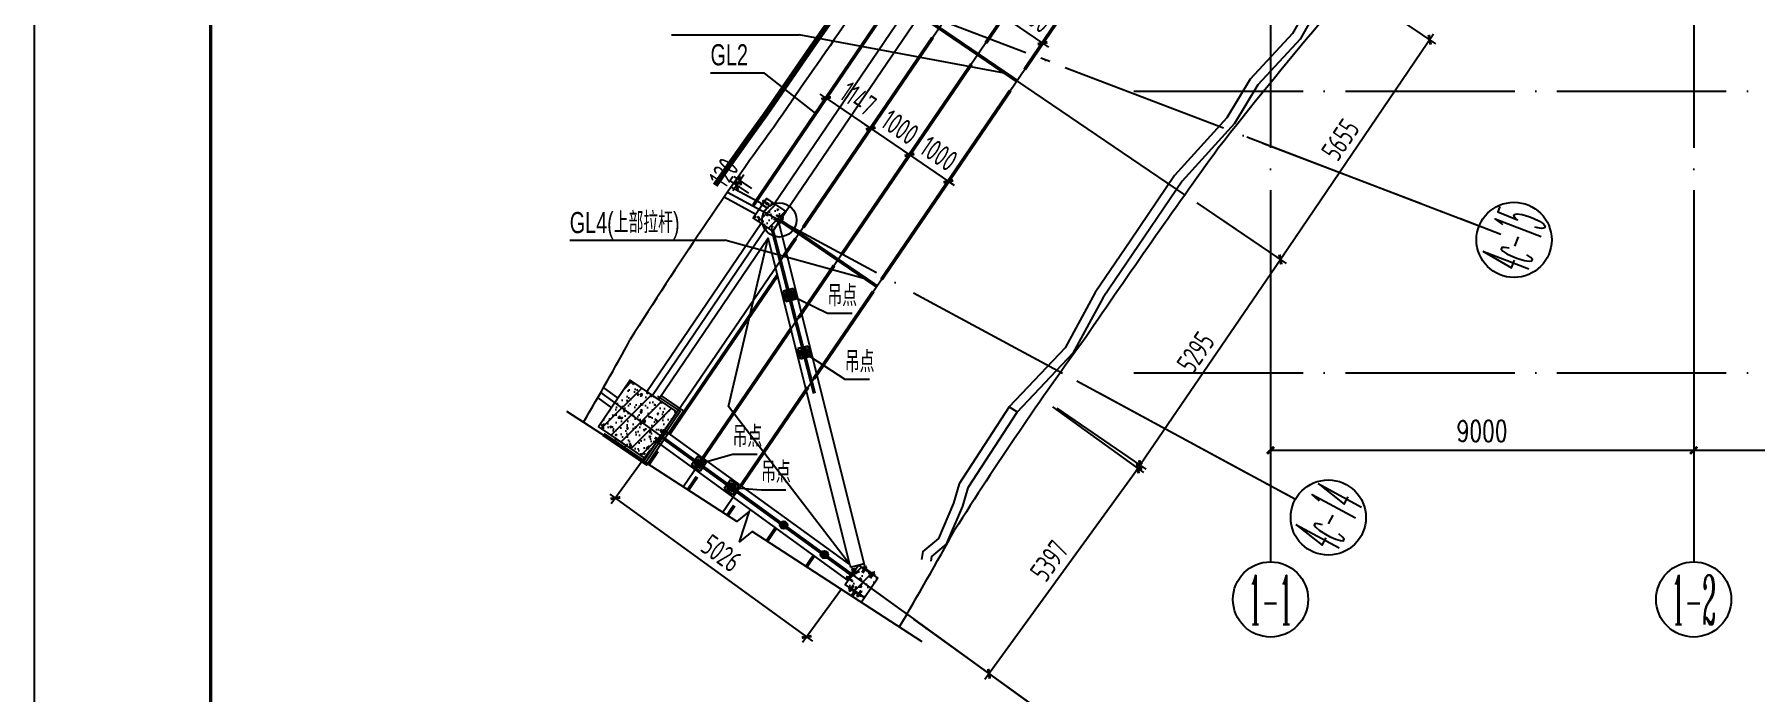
# Model space of a CAD drawing. Extents: x -803796 to -501762, y -1479216 to -846035.
# Drawn here: x -590862 to -554250, y -1386114 to -1372104 of the extents above; entities that cross this region are included whole.
import ezdxf
from ezdxf.enums import TextEntityAlignment as Align

# ---------------------------------------------------------------- set-up
doc = ezdxf.new("R2010")
doc.units = 0
doc.header["$LTSCALE"] = 1500
for name, pattern in [('5102-12$0$5102-12$0$5102-12$0$DASH', [0.35, 0.25, -0.1]), ('CENTER', [2, 1.25, -0.25, 0.25, -0.25]), ('XREF-GRID-01区$0$ACAD_ISO04W100', [30, 24, -3, 0, -3]), ('XREF-GRID-04区$0$ACAD_ISO04W100', [30, 24, -3, 0, -3])]:
    doc.linetypes.add(name, pattern=pattern)
doc.layers.get('0').update_dxf_attribs({"linetype": 'CONTINUOUS'})
doc.layers.get('Defpoints').update_dxf_attribs({"linetype": 'CONTINUOUS'})
for name, color, linetype in [('AR-INT DECO', 140, 'CONTINUOUS'), ('BORDER', 7, 'CONTINUOUS'), ('C18', 4, 'CENTER'), ('COLUMN', 1, 'CONTINUOUS'), ('DIM', 3, 'CONTINUOUS'), ('HATCH', 254, 'CONTINUOUS'), ('L18', 6, 'CONTINUOUS'), ('L25', 7, 'CONTINUOUS'), ('P-WALL-NEW', 4, 'CONTINUOUS'), ('P-WALL-ORIG', 6, 'CONTINUOUS'), ('STAIR', 2, 'CONTINUOUS'), ('STPM_SBEAM_THICK', 2, 'CONTINUOUS'), ('struc', 161, 'CONTINUOUS'), ('TEXT', 7, 'CONTINUOUS'), ('THIN', 7, 'CONTINUOUS'), ('XREF-GRID-01区$0$A-DOTE', 14, 'XREF-GRID-01区$0$ACAD_ISO04W100'), ('XREF-GRID-01区$0$AXIS', 3, 'CONTINUOUS'), ('XREF-GRID-01区$0$PUB_DIM', 3, 'CONTINUOUS'), ('XREF-GRID-04区$0$A-DOTE', 14, 'XREF-GRID-04区$0$ACAD_ISO04W100'), ('XREF-GRID-04区$0$AXIS', 3, 'CONTINUOUS'), ('YQ_DIM', 3, 'CONTINUOUS'), ('描图', 4, 'CONTINUOUS')]:
    doc.layers.add(name, color=color, linetype=linetype)
doc.layers.add('点画线', color=1, linetype='CENTER', lineweight=13)
doc.layers.add('粗实线', color=7, linetype='CONTINUOUS', lineweight=30)
doc.styles.add('TSSD_Dimension', font='Tssdeng.shx', dxfattribs={"width": 0.7, "bigfont": 'hztxt.shx'})
doc.styles.add('TSSD_Label', font='tj03-romans1.shx', dxfattribs={"width": 0.7, "bigfont": 'hztxt.shx'})
doc.styles.add('XREF-GRID-01区$0$_TCH_AXIS', font='COMPLEX', dxfattribs={"bigfont": 'GBCBIG'})
doc.styles.add('XREF-GRID-01区$0$_TCH_DIM_T3', font='SIMPLEX', dxfattribs={"width": 0.705882, "bigfont": 'GBCBIG'})
doc.styles.add('XREF-GRID-04区$0$_TCH_AXIS', font='COMPLEX', dxfattribs={"bigfont": 'GBCBIG'})
doc.dimstyles.new('TSSD_150_150', dxfattribs={"dimtxt": 450, "dimasz": 150, "dimexe": 150, "dimexo": 375, "dimgap": 150, "dimtad": 1, "dimdec": 0, "dimzin": 0, "dimdsep": 46, "dimtxsty": 'TSSD_Dimension', "dimblk": 'ARCHTICK', "dimblk1": 'ARCHTICK', "dimblk2": 'ARCHTICK', "dimcen": 0, "dimdle": 150, "dimclrt": 7, "dimadec": 0, "dimazin": 0, "dimtfac": 1, "dimtdec": 0, "dimtix": 1, "dimtmove": 2, "dimatfit": 3, "dimfxl": 1, "dimtolj": 1, "dimtzin": 0, "dimarcsym": 0})
doc.dimstyles.new('XREF-GRID-01区$0$_TCH_ARCH&&150', dxfattribs={"dimtxt": 446.25, "dimasz": 150, "dimexe": 375, "dimexo": 450, "dimgap": 189.375, "dimtad": 1, "dimdec": 0, "dimzin": 0, "dimdsep": 46, "dimtxsty": 'XREF-GRID-01区$0$_TCH_DIM_T3', "dimblk": 'XREF-GRID-01区$0$_ArchTick', "dimcen": 0.09, "dimclrt": 7, "dimazin": 2, "dimtfac": 1, "dimtdec": 0, "dimtix": 1, "dimtmove": 2, "dimatfit": 3, "dimfxl": 1, "dimtolj": 1, "dimtzin": 0, "dimarcsym": 0})
pattern_1 = [(50, (-456399.1, -1515119.74), (358.6301, -31.37607), [37.5, -412.5]), (355, (-456399.1, -1515119.74), (-69.3757, 376.0961), [30, -330]), (100.4514, (-456369.22, -1515122.36), (289.2547, 344.7198), [31.8701, -350.57106]), (46.1842, (-456399.1, -1515019.74), (533.6205, -82.7595), [56.25, -618.75]), (96.6356, (-456354.64, -1515026.64), (467.3314, 487.059), [47.8051, -525.8565]), (351.1842, (-456399.1, -1515019.74), (467.331, 487.0593), [45, -495]), (21, (-456349.1, -1515044.74), (298.45353, -201.30945), [37.5, -412.5]), (326, (-456349.1, -1515044.74), (121.6577, 362.575), [30, -330]), (71.4514, (-456324.24, -1515061.5), (420.1113, 161.26525), [31.8701, -350.57106]), (37.5, (-456399.11, -1515119.74), (6.07993, 166.44693), [0, -326, 0, -335, 0, -331.25]), (7.5, (-456399.1, -1515119.74), (131.53477, 197.20586), [0, -191, 0, -318.5, 0, -126.25]), (327.5, (-456510.61, -1515119.74), (266.91122, -11.27744), [0, -125, 0, -390, 0, -517.5]), (317.5, (-456560.6, -1515119.74), (291.59308, 50.0525), [0, -162.5, 0, -259, 0, -367.5]), (45, (-456399.1, -1515119.74), (-176.7767, 176.7767), [])]

# ---------------------------------------------------------------- blocks, each defined once
blk = doc.blocks.new('A$C47E14B26')
at = {"layer": '点画线'}
for p, q in [((358, 912), (358, -1338)), ((1483, -213), (-767, -213))]:
    blk.add_line(p, q, dxfattribs=at)
at = {"layer": '粗实线'}
for p, q in [((-767, 912), (1483, 912)), ((-767, 912), (-767, -1338)), ((-317, -813), (-317, 387)), ((-167, -813), (-167, 387)), ((883, -813), (883, 387)), ((1033, 387), (1033, -813)), ((1483, 912), (1483, -1338)), ((-767, -1338), (1483, -1338))]:
    blk.add_line(p, q, dxfattribs=at)
for centre, start, end in [((-242, 387), 0, 180), ((958, 387), 0, 180), ((-242, -813), 180, 0), ((958, -813), 180, 0)]:
    blk.add_arc(centre, 75, start, end, dxfattribs=at)
blk = doc.blocks.new('gdf')
h = blk.add_hatch(color=4)
edge = h.paths.add_edge_path()
edge.add_arc((75802667.5, 175120681), 80, 0, 360)
at = {"color": 4}
blk.add_circle((75802667.5, 175120681), 80, dxfattribs=at)
blk = doc.blocks.new('XREF-GRID-01区$0$_ArchTick')
at = {"color": 0, "linetype": 'ByBlock', "const_width": 0.4}
blk.add_lwpolyline([(-0.5, -0.5), (0.5, 0.5)], dxfattribs=at)
blk = doc.blocks.new('*D308')
at = {"layer": 'Defpoints', "color": 0, "transparency": 16777216}
for p in [(-564567, -1379858), (-555567, -1379858), (-555567, -1380957)]:
    blk.add_point(p, dxfattribs=at)
at = {"layer": 'XREF-GRID-01区$0$PUB_DIM', "color": 0, "lineweight": -2, "transparency": 16777216}
for p, q in [((-564567, -1380308), (-564567, -1381332)), ((-555567, -1380308), (-555567, -1381332)), ((-564567, -1380957), (-555567, -1380957))]:
    blk.add_line(p, q, dxfattribs=at)
at = {"layer": 'XREF-GRID-01区$0$PUB_DIM', "color": 0, "lineweight": -2, "transparency": 16777216, "xscale": 150, "yscale": 150, "zscale": 150, "rotation": 180}
blk.add_blockref('XREF-GRID-01区$0$_ArchTick', (-564567, -1380957), dxfattribs=at)
at = {"layer": 'XREF-GRID-01区$0$PUB_DIM', "color": 0, "lineweight": -2, "transparency": 16777216, "xscale": 150, "yscale": 150, "zscale": 150}
blk.add_blockref('XREF-GRID-01区$0$_ArchTick', (-555567, -1380957), dxfattribs=at)
at = {"layer": 'XREF-GRID-01区$0$PUB_DIM', "color": 7, "transparency": 16777216, "insert": (-560067, -1380544), "char_height": 446.2, "attachment_point": 5, "style": 'XREF-GRID-01区$0$_TCH_DIM_T3'}
blk.add_mtext('\\A1;9000', dxfattribs=at)
blk = doc.blocks.new('_ArchTick')
at = {"color": 0, "linetype": 'ByBlock', "const_width": 0.4}
blk.add_lwpolyline([(-0.5, -0.5), (0.5, 0.5)], dxfattribs=at)
blk = doc.blocks.new('*D310')
at = {"layer": 'Defpoints', "color": 0, "transparency": 16777216}
for p in [(-573723, -1373021), (-572774, -1373667), (-573073, -1374106)]:
    blk.add_point(p, dxfattribs=at)
at = {"layer": 'DIM', "color": 0, "lineweight": -2, "transparency": 16777216}
for p, q in [((-574022, -1373461), (-574146, -1373376)), ((-573934, -1373331), (-574106, -1373585)), ((-574022, -1373461), (-573073, -1374106)), ((-572985, -1373977), (-573158, -1374230)), ((-573073, -1374106), (-572949, -1374190))]:
    blk.add_line(p, q, dxfattribs=at)
at = {"layer": 'DIM', "color": 0, "lineweight": -2, "transparency": 16777216, "xscale": 150, "yscale": 150, "zscale": 150}
for p, rotation in [((-574022, -1373461), 325.7789020513442), ((-573073, -1374106), 145.7789020513442)]:
    blk.add_blockref('_ArchTick', p, dxfattribs=dict(at, rotation=rotation))
at = {"layer": 'DIM', "color": 7, "transparency": 16777216, "insert": (-573337, -1373473), "char_height": 450, "attachment_point": 5, "rotation": 325.7789, "style": 'TSSD_Dimension'}
blk.add_mtext('\\A1;1147', dxfattribs=at)
blk = doc.blocks.new('*D311')
at = {"layer": 'Defpoints', "color": 0, "transparency": 16777216}
for p in [(-572748, -1373628), (-571922, -1374191), (-572247, -1374669)]:
    blk.add_point(p, dxfattribs=at)
at = {"layer": 'DIM', "color": 0, "lineweight": -2, "transparency": 16777216}
for p, q in [((-573073, -1374106), (-573197, -1374021)), ((-572959, -1373938), (-573158, -1374230)), ((-573073, -1374106), (-572247, -1374669)), ((-572133, -1374501), (-572331, -1374793)), ((-572247, -1374669), (-572123, -1374753))]:
    blk.add_line(p, q, dxfattribs=at)
at = {"layer": 'DIM', "color": 0, "lineweight": -2, "transparency": 16777216, "xscale": 150, "yscale": 150, "zscale": 150}
for p, rotation in [((-573073, -1374106), 325.7380707367503), ((-572247, -1374669), 145.7380707367503)]:
    blk.add_blockref('_ArchTick', p, dxfattribs=dict(at, rotation=rotation))
at = {"layer": 'DIM', "color": 7, "transparency": 16777216, "insert": (-572449, -1374077), "char_height": 450, "attachment_point": 5, "rotation": 325.7381, "style": 'TSSD_Dimension'}
blk.add_mtext('\\A1;1000', dxfattribs=at)
blk = doc.blocks.new('*D312')
at = {"layer": 'Defpoints', "color": 0, "transparency": 16777216}
for p in [(-571922, -1374191), (-571095, -1374754), (-571421, -1375232)]:
    blk.add_point(p, dxfattribs=at)
at = {"layer": 'DIM', "color": 0, "lineweight": -2, "transparency": 16777216}
for p, q in [((-572247, -1374669), (-572371, -1374584)), ((-572133, -1374501), (-572331, -1374793)), ((-572247, -1374669), (-571421, -1375232)), ((-571306, -1375064), (-571505, -1375356)), ((-571421, -1375232), (-571297, -1375316))]:
    blk.add_line(p, q, dxfattribs=at)
at = {"layer": 'DIM', "color": 0, "lineweight": -2, "transparency": 16777216, "xscale": 150, "yscale": 150, "zscale": 150}
for p, rotation in [((-572247, -1374669), 325.7380707367503), ((-571421, -1375232), 145.7380707367503)]:
    blk.add_blockref('_ArchTick', p, dxfattribs=dict(at, rotation=rotation))
at = {"layer": 'DIM', "color": 7, "transparency": 16777216, "insert": (-571623, -1374640), "char_height": 450, "attachment_point": 5, "rotation": 325.7381, "style": 'TSSD_Dimension'}
blk.add_mtext('\\A1;1000', dxfattribs=at)
blk = doc.blocks.new('*D327')
at = {"layer": 'Defpoints', "color": 0, "transparency": 16777216}
for p in [(-562788, -1371127), (-561182, -1372217), (-565964, -1375805)]:
    blk.add_point(p, dxfattribs=at)
at = {"layer": 'DIM', "color": 0, "lineweight": -2, "transparency": 16777216}
for p, q in [((-562477, -1371337), (-561058, -1372301)), ((-564443, -1377019), (-561098, -1372093)), ((-565654, -1376016), (-564234, -1376979))]:
    blk.add_line(p, q, dxfattribs=at)
at = {"layer": 'DIM', "color": 0, "lineweight": -2, "transparency": 16777216, "xscale": 150, "yscale": 150, "zscale": 150}
for p, rotation in [((-561182, -1372217), 55.82624537779605), ((-564358, -1376895), 235.8262453777961)]:
    blk.add_blockref('_ArchTick', p, dxfattribs=dict(at, rotation=rotation))
at = {"layer": 'DIM', "color": 7, "transparency": 16777216, "insert": (-563081, -1374345), "char_height": 450, "attachment_point": 5, "rotation": 55.8262, "style": 'TSSD_Dimension'}
blk.add_mtext('\\A1;5655', dxfattribs=at)
blk = doc.blocks.new('*D328')
at = {"layer": 'Defpoints', "color": 0, "transparency": 16777216}
for p in [(-566444, -1375474), (-569425, -1379850), (-567340, -1381271)]:
    blk.add_point(p, dxfattribs=at)
at = {"layer": 'DIM', "color": 0, "lineweight": -2, "transparency": 16777216}
for p, q in [((-566134, -1375686), (-564235, -1376980)), ((-564274, -1376771), (-567425, -1381395)), ((-569116, -1380061), (-567217, -1381355))]:
    blk.add_line(p, q, dxfattribs=at)
at = {"layer": 'DIM', "color": 0, "lineweight": -2, "transparency": 16777216, "xscale": 150, "yscale": 150, "zscale": 150}
for p, rotation in [((-564359, -1376895), 55.72465515072061), ((-567340, -1381271), 235.7246551507206)]:
    blk.add_blockref('_ArchTick', p, dxfattribs=dict(at, rotation=rotation))
at = {"layer": 'DIM', "color": 7, "transparency": 16777216, "insert": (-566159, -1378872), "char_height": 450, "attachment_point": 5, "rotation": 55.7247, "style": 'TSSD_Dimension'}
blk.add_mtext('\\A1;5295', dxfattribs=at)
blk = doc.blocks.new('*D404')
at = {"layer": 'Defpoints', "color": 0, "transparency": 16777216}
for p in [(-577544, -1380654), (-573476, -1383607), (-574435, -1384928)]:
    blk.add_point(p, dxfattribs=at)
at = {"layer": 'DIM', "color": 0, "lineweight": -2, "transparency": 16777216}
for p, q in [((-577764, -1380957), (-578591, -1382096)), ((-578624, -1381887), (-574314, -1385016)), ((-573696, -1383910), (-574523, -1385049))]:
    blk.add_line(p, q, dxfattribs=at)
at = {"layer": 'DIM', "color": 0, "lineweight": -2, "transparency": 16777216, "xscale": 150, "yscale": 150, "zscale": 150}
for p, rotation in [((-578503, -1381975), 144.0240297136645), ((-574435, -1384928), 324.0240297136645)]:
    blk.add_blockref('_ArchTick', p, dxfattribs=dict(at, rotation=rotation))
at = {"layer": 'DIM', "color": 7, "transparency": 16777216, "insert": (-576249, -1383148), "char_height": 450, "attachment_point": 5, "rotation": 324.024, "style": 'TSSD_Dimension'}
blk.add_mtext('\\A1;5026', dxfattribs=at)
blk = doc.blocks.new('*D490')
at = {"layer": 'Defpoints', "color": 0, "transparency": 16777216}
for p in [(-569508, -1379808), (-572674, -1384178), (-570556, -1385713)]:
    blk.add_point(p, dxfattribs=at)
at = {"layer": 'DIM', "color": 0, "lineweight": -2, "transparency": 16777216}
for p, q in [((-569204, -1380028), (-567268, -1381430)), ((-567301, -1381221), (-570644, -1385834)), ((-572370, -1384398), (-570434, -1385801))]:
    blk.add_line(p, q, dxfattribs=at)
at = {"layer": 'DIM', "color": 0, "lineweight": -2, "transparency": 16777216, "xscale": 150, "yscale": 150, "zscale": 150}
for p, rotation in [((-567389, -1381342), 54.07624507722217), ((-570556, -1385713), 234.0762450772222)]:
    blk.add_blockref('_ArchTick', p, dxfattribs=dict(at, rotation=rotation))
at = {"layer": 'DIM', "color": 7, "transparency": 16777216, "insert": (-569276, -1383308), "char_height": 450, "attachment_point": 5, "rotation": 54.0762, "style": 'TSSD_Dimension'}
blk.add_mtext('\\A1;5397', dxfattribs=at)
blk = doc.blocks.new('*D523')
at = {"layer": 'Defpoints', "color": 0, "transparency": 16777216}
for p in [(-555567, -1379858), (-546567, -1379858), (-546567, -1380957)]:
    blk.add_point(p, dxfattribs=at)
at = {"layer": 'XREF-GRID-01区$0$PUB_DIM', "color": 0, "lineweight": -2, "transparency": 16777216}
for p, q in [((-555567, -1380308), (-555567, -1381332)), ((-546567, -1380308), (-546567, -1381332)), ((-555567, -1380957), (-546567, -1380957))]:
    blk.add_line(p, q, dxfattribs=at)
at = {"layer": 'XREF-GRID-01区$0$PUB_DIM', "color": 0, "lineweight": -2, "transparency": 16777216, "xscale": 150, "yscale": 150, "zscale": 150, "rotation": 180}
blk.add_blockref('XREF-GRID-01区$0$_ArchTick', (-555567, -1380957), dxfattribs=at)
at = {"layer": 'XREF-GRID-01区$0$PUB_DIM', "color": 0, "lineweight": -2, "transparency": 16777216, "xscale": 150, "yscale": 150, "zscale": 150}
blk.add_blockref('XREF-GRID-01区$0$_ArchTick', (-546567, -1380957), dxfattribs=at)
at = {"layer": 'XREF-GRID-01区$0$PUB_DIM', "color": 7, "transparency": 16777216, "insert": (-551067, -1380544), "char_height": 446.2, "attachment_point": 5, "style": 'XREF-GRID-01区$0$_TCH_DIM_T3'}
blk.add_mtext('\\A1;9000', dxfattribs=at)
blk = doc.blocks.new('LMM12A')
at = {"layer": 'L18'}
for p, q in [((0, 8), (0, -8)), ((10, 10), (1, 10)), ((10, 5), (1, 5)), ((11, 8), (11, -8)), ((10, -5), (1, -5)), ((10, -10), (1, -10))]:
    blk.add_line(p, q, dxfattribs=at)
for centre, radius, start, end in [((4, 8), 3.74, 136, 224), ((13, 0), 13.4, 157.1584, 202.8416), ((7, 8), 3.74, 316, 44), ((-3, 0), 13.4, 337.1584, 22.8416), ((4, -8), 3.74, 136, 224), ((7, -8), 3.74, 316, 44)]:
    blk.add_arc(centre, radius, start, end, dxfattribs=at)
blk = doc.blocks.new('A$C40232FC0')
blk.add_lwpolyline([(0, 82), (300, 82), (300, 102), (0, 102)], close=True)
at = {"layer": 'C18'}
for p, q in [((50, 0), (50, 145)), ((250, 0), (250, 145))]:
    blk.add_line(p, q, dxfattribs=at)
at = {"layer": 'L18'}
for p, q in [((39, 0), (39, 102)), ((41, 127), (41, 149)), ((41, 149), (59, 149)), ((43, 0), (43, 102)), ((45, 128), (45, 149)), ((55, 128), (55, 149)), ((57, 0), (57, 102)), ((59, 127), (59, 149)), ((60, 0), (60, 102)), ((239, 0), (239, 102)), ((241, 127), (241, 149)), ((241, 149), (259, 149)), ((243, 0), (243, 102)), ((245, 128), (245, 149)), ((255, 128), (255, 149)), ((257, 0), (257, 102)), ((259, 127), (259, 149)), ((260, 0), (260, 102))]:
    blk.add_line(p, q, dxfattribs=at)
at = {"layer": 'L25'}
for p, q in [((17, 102), (17, 110)), ((17, 110), (83, 110)), ((83, 102), (17, 102)), ((83, 110), (83, 102)), ((217, 102), (217, 110)), ((217, 110), (283, 110)), ((283, 102), (217, 102)), ((283, 110), (283, 102))]:
    blk.add_line(p, q, dxfattribs=at)
at = {"layer": 'L18', "extrusion": (0, 0, -1), "xscale": 1.666666666686069, "yscale": 1.666666666686069, "zscale": -1.666666666666666, "rotation": 90}
for p in [(-50, 110), (-250, 110)]:
    blk.add_blockref('LMM12A', p, dxfattribs=at)
blk = doc.blocks.new('A$C0A93205B')
at = {"color": 6}
for points in [[(0, 22), (180, 22), (180, 38), (0, 38)], [(36, 0), (44, 0), (44, 156), (36, 156)], [(144, 0), (136, 0), (136, 156), (144, 156)]]:
    blk.add_lwpolyline(points, close=True, dxfattribs=at)
blk = doc.blocks.new('A$C6D4627A8')
blk.add_lwpolyline([(0, 122), (120, 122), (120, 132), (0, 132)], close=True)
at = {"layer": 'AR-INT DECO'}
for points in [[(14, 0), (26, 0), (26, 155), (14, 155)], [(106, 0), (94, 0), (94, 155), (106, 155)]]:
    blk.add_lwpolyline(points, close=True, dxfattribs=at)
blk = doc.blocks.new('*D717')
at = {"layer": 'Defpoints', "color": 0, "transparency": 16777216}
for p in [(-575922, -1375312), (-575357, -1375695), (-575290, -1375596)]:
    blk.add_point(p, dxfattribs=at)
at = {"layer": 'DIM', "color": 0, "lineweight": -2, "transparency": 16777216}
for p, q in [((-575600, -1375385), (-575979, -1375128)), ((-575855, -1375212), (-575770, -1375088)), ((-575667, -1375485), (-576046, -1375227)), ((-575922, -1375312), (-576006, -1375436)), ((-575855, -1375212), (-575922, -1375312))]:
    blk.add_line(p, q, dxfattribs=at)
at = {"layer": 'DIM', "color": 0, "lineweight": -2, "transparency": 16777216, "xscale": 150, "yscale": 150, "zscale": 150}
for p, rotation in [((-575855, -1375212), 235.8262450791221), ((-575922, -1375312), 55.82624507912205)]:
    blk.add_blockref('_ArchTick', p, dxfattribs=dict(at, rotation=rotation))
at = {"layer": 'DIM', "color": 7, "transparency": 16777216, "insert": (-576199, -1375051), "char_height": 450, "attachment_point": 5, "rotation": 55.8262, "style": 'TSSD_Dimension'}
blk.add_mtext('\\A1;120', dxfattribs=at)
blk = doc.blocks.new('*D867')
at = {"layer": 'Defpoints', "color": 0, "transparency": 16777216}
for p in [(-570244, -1371728), (-571618, -1371969), (-570791, -1372531)]:
    blk.add_point(p, dxfattribs=at)
at = {"layer": 'DIM', "color": 0, "lineweight": -2, "transparency": 16777216}
for p, q in [((-571407, -1371659), (-570986, -1371042)), ((-571071, -1371165), (-571195, -1371081)), ((-571071, -1371165), (-570244, -1371728)), ((-570580, -1372222), (-570160, -1371604)), ((-570244, -1371728), (-570120, -1371813))]:
    blk.add_line(p, q, dxfattribs=at)
at = {"layer": 'DIM', "color": 0, "lineweight": -2, "transparency": 16777216, "xscale": 150, "yscale": 150, "zscale": 150}
for p, rotation in [((-571071, -1371165), 325.7380707367401), ((-570244, -1371728), 145.7380707367402)]:
    blk.add_blockref('_ArchTick', p, dxfattribs=dict(at, rotation=rotation))
at = {"layer": 'DIM', "color": 7, "transparency": 16777216, "insert": (-570446, -1371137), "char_height": 450, "attachment_point": 5, "rotation": 325.7381, "style": 'TSSD_Dimension'}
blk.add_mtext('\\A1;1000', dxfattribs=at)
blk = doc.blocks.new('*D868')
at = {"layer": 'Defpoints', "color": 0, "transparency": 16777216}
for p in [(-570791, -1372531), (-569418, -1372291), (-569965, -1373094)]:
    blk.add_point(p, dxfattribs=at)
at = {"layer": 'DIM', "color": 0, "lineweight": -2, "transparency": 16777216}
for p, q in [((-570580, -1372222), (-570160, -1371604)), ((-570244, -1371728), (-570368, -1371644)), ((-570244, -1371728), (-569418, -1372291)), ((-569754, -1372785), (-569333, -1372167)), ((-569418, -1372291), (-569294, -1372376))]:
    blk.add_line(p, q, dxfattribs=at)
at = {"layer": 'DIM', "color": 0, "lineweight": -2, "transparency": 16777216, "xscale": 150, "yscale": 150, "zscale": 150}
for p, rotation in [((-570244, -1371728), 325.7380707367401), ((-569418, -1372291), 145.7380707367402)]:
    blk.add_blockref('_ArchTick', p, dxfattribs=dict(at, rotation=rotation))
at = {"layer": 'DIM', "color": 7, "transparency": 16777216, "insert": (-569620, -1371700), "char_height": 450, "attachment_point": 5, "rotation": 325.7381, "style": 'TSSD_Dimension'}
blk.add_mtext('\\A1;1000', dxfattribs=at)

msp = doc.modelspace()

# ---------------------------------------------------------------- hatches: boundary and pattern name
at = {"layer": 'HATCH'}
h = msp.add_hatch(dxfattribs=at)
h.set_pattern_fill('ARMORED', color=256, scale=50, style=0)
h.set_pattern_definition(pattern_1)
h.paths.add_polyline_path([(-574875.9, -1375876.8), (-575156.8, -1376290.5), (-575570.4, -1376009.7), (-575289.6, -1375596)])
h = msp.add_hatch(dxfattribs=at)
h.set_pattern_fill('ARMORED', color=256, scale=50, style=0)
h.set_pattern_definition(pattern_1)
h.paths.add_polyline_path([(-577868.6, -1381132.3), (-577194.6, -1380139.5), (-578187.4, -1379465.4), (-578861.4, -1380458.2)])
h = msp.add_hatch(dxfattribs=at)
h.set_pattern_fill('ARMORED', color=256, scale=50, style=0)
h.set_pattern_definition(pattern_1)
h.paths.add_polyline_path([(-572921.9, -1383680.6), (-573202.8, -1384094.2), (-573616.5, -1383813.4), (-573335.6, -1383399.7)])

# ---------------------------------------------------------------- linework, layer by layer
at = {"layer": 'AR-INT DECO'}
for p, q in [((-571449.6, -1371721.8, -3.1), (-577902.8, -1381195.4, -3.1)), ((-566392.2, -1375515.3, -3.1), (-572031.2, -1371686.8, -3.1)), ((-570623.1, -1372284.8, -3.1), (-577063.9, -1381740.1, -3.1)), ((-569796.6, -1372847.8, -3.1), (-576225, -1382284.8, -3.1)), ((-573066.6, -1383893.7, -3.1), (-572304.9, -1384445.6, -3.1)), ((-573206.8, -1384091.5, -3.1), (-573413.8, -1383951.2, -3.1))]:
    msp.add_line(p, q, dxfattribs=at)
at = {"layer": 'AR-INT DECO', "linetype": '5102-12$0$5102-12$0$5102-12$0$DASH', "const_width": 120, "elevation": -3.1}
for points in [[(-572323.5, -1369549.3, 0.00668), (-575280.2, -1373763.3)], [(-575274.9, -1373755.9, 0.0058237), (-576382.1, -1375316, 0.0058237)]]:
    msp.add_lwpolyline(points, format="xyb", dxfattribs=at)
at = {"layer": 'AR-INT DECO'}
msp.add_circle((-575018.2, -1376051.9, -3.1), 364.3, dxfattribs=at)
at = {"layer": 'BORDER', "elevation": -3.1}
msp.add_lwpolyline([(-590861.8, -1407756.2), (-590861.8, -1344756.2), (-501761.8, -1344756.2), (-501761.8, -1407756.2)], close=True, dxfattribs=at)
at = {"layer": 'BORDER', "const_width": 75, "elevation": -3.1}
msp.add_lwpolyline([(-587111.8, -1406256.2), (-587111.8, -1346256.2), (-503261.8, -1346256.2), (-503261.8, -1406256.2)], close=True, dxfattribs=at)
at = {"layer": 'COLUMN', "elevation": -3.1}
for points in [[(-574875.9, -1375876.8), (-575156.8, -1376290.5), (-575570.4, -1376009.7), (-575289.6, -1375596), (-574875.9, -1375876.8)], [(-577868.6, -1381132.3), (-577194.6, -1380139.5), (-578187.4, -1379465.4), (-578861.4, -1380458.2), (-577868.6, -1381132.3)], [(-572921.9, -1383680.6), (-573202.8, -1384094.2), (-573616.5, -1383813.4), (-573335.6, -1383399.7), (-572921.9, -1383680.6)]]:
    msp.add_lwpolyline(points, close=True, dxfattribs=at)
at = {"layer": 'HATCH'}
for p, q in [((-569263.5, -1372683.7, -3.1), (-569455.4, -1372610.3, -3.1)), ((-574875.9, -1375876.8, -3.1), (-575156.8, -1376290.5, -3.1)), ((-578260.7, -1380866.1, -3.1), (-578508.9, -1380697.6, -3.1)), ((-573205.3, -1384089.3, -3.1), (-573455.2, -1383923.2, -3.1))]:
    msp.add_line(p, q, dxfattribs=at)
at = {"layer": 'P-WALL-NEW'}
for centre, radius, start, end in [((-416099.8, -1482305.1, -3.1), 192364.7, 144.179814, 145.710734), ((-508857, -1422061.5, -3.1), 81826.5, 143.971667, 147.918218), ((-636755.1, -1346625.7, -3.1), 66727.4, 329.634691, 331.367247)]:
    msp.add_arc(centre, radius, start, end, dxfattribs=at)
at = {"layer": 'P-WALL-ORIG', "color": 4}
for centre, radius, start, end in [((-497168.2, -1428063.3, -3.1), 86948.3, 139.753311, 141.994946), ((-416099.8, -1482305.1, -3.1), 184364.7, 144.225677, 145.749038), ((-508857, -1422061.5, -3.1), 73826.5, 143.878857, 147.741379), ((-636755.1, -1346625.7, -3.1), 74727.4, 329.352794, 331.172605)]:
    msp.add_arc(centre, radius, start, end, dxfattribs=at)
at = {"layer": 'STAIR', "color": 6}
msp.add_line((-570124.9, -1380029.8, -3.1), (-569957.1, -1380138.7, -3.1), dxfattribs=at)
at = {"layer": 'STAIR', "color": 6, "elevation": -3.1}
for points in [[(-562025.7, -1369401.8), (-562512.9, -1370063.6), (-562749.2, -1370384.6), (-562979.3, -1370862.7), (-563073.5, -1371058.6), (-563734.4, -1371439.9), (-564097.1, -1372083.6), (-565000.2, -1373058.6), (-565497.7, -1373878), (-566608.1, -1375106.2), (-567542.1, -1376486.1), (-568295.6, -1377599.4), (-568933.8, -1378772.5), (-570124.9, -1380029.8), (-571190.2, -1381671.4), (-571311.2, -1382080.9), (-571631.1, -1382831.6), (-571964.9, -1383109.7), (-571992.7, -1383281.3)], [(-561864.6, -1369520.4), (-562351.9, -1370182.2), (-562577.1, -1370488.1), (-562799.1, -1370949.5), (-562920.1, -1371200.9), (-563587, -1371585.8), (-563934.4, -1372202.3), (-564839.8, -1373179.7), (-565336.6, -1373998), (-566450.3, -1375230), (-567376.5, -1376598.2), (-568124.6, -1377703.5), (-568770.6, -1378891), (-569967.1, -1380154.1), (-571006.7, -1381755.9), (-571122.7, -1382148.6), (-571466, -1382954.4), (-571779.5, -1383215.5), (-571795.3, -1383313.3)]]:
    msp.add_lwpolyline(points, dxfattribs=at)
at = {"layer": 'STPM_SBEAM_THICK', "const_width": 75, "elevation": -3.1}
for points in [[(-567747.8, -1368049.7), (-570624.8, -1372287.3)], [(-566920.4, -1368611.4), (-569797.5, -1372849)], [(-575568.3, -1375739.4), (-572602, -1371370.4)], [(-571907.1, -1371771.1), (-569964.3, -1373093.8)], [(-571756.2, -1372171.9), (-574507.4, -1376210.8)], [(-570929.7, -1372734.9), (-573675.4, -1376765.7)], [(-570103.3, -1373297.9), (-572843.4, -1377320.5)], [(-574989, -1376071.9), (-572942.4, -1377465.9)], [(-575156.8, -1376290.5), (-574271, -1379745.7)], [(-574668.8, -1376447.8), (-574934.7, -1376838.1)], [(-577352.8, -1380603.1), (-575055.5, -1377230.5)], [(-573851.9, -1377024.8), (-574609.5, -1378136.9)], [(-573017.5, -1377576.1), (-574284.3, -1379435.8)], [(-574769.7, -1378372.1), (-576642.8, -1381121.9)], [(-575832.6, -1381708.8), (-574409.4, -1379619.4)]]:
    msp.add_lwpolyline(points, dxfattribs=at)
at = {"layer": 'STPM_SBEAM_THICK', "color": 161, "const_width": 75, "elevation": -3.1}
for points in [[(-577797.5, -1381255.8), (-577606.4, -1380975.3)], [(-577527.6, -1380665.5), (-573492.2, -1383594.8)], [(-576958.6, -1381800.5), (-576767.6, -1381520.2)], [(-575974, -1382131.4), (-576119.6, -1382345.3)], [(-575091.4, -1382612), (-575280.7, -1382890)], [(-574441.8, -1383434.7), (-574281.2, -1383199)], [(-573473.9, -1384063.2), (-573402.6, -1383958.6)]]:
    msp.add_lwpolyline(points, dxfattribs=at)
at = {"layer": 'struc', "linetype": 'ByBlock'}
for p, q in [((-575124.1, -1375708.3, -3.1), (-572419.8, -1371725.1, -3.1)), ((-574875.9, -1375876.8, -3.1), (-572171.6, -1371893.6, -3.1)), ((-575373.6, -1375719.7, -3.1), (-576044.9, -1375356.4, -3.1)), ((-576188.2, -1375563.1, -3.1), (-575514.7, -1375927.6, -3.1)), ((-577836.6, -1379703.6, -3.1), (-575405, -1376122, -3.1)), ((-573174, -1383509.4, -3.1), (-575028.8, -1376102, -3.1)), ((-577588.4, -1379872.1, -3.1), (-575254.7, -1376434.8, -3.1)), ((-573514.7, -1383383.8, -3.1), (-575254.7, -1376434.8, -3.1)), ((-578879.6, -1379836.6, -3.1), (-578584.5, -1380050.3, -3.1)), ((-578444, -1379843.4, -3.1), (-578754.8, -1379618.2, -3.1)), ((-573514.7, -1383383.8, -3.1), (-577479, -1380511.7, -3.1)), ((-578533.3, -1380778, -3.1), (-578488.2, -1380711.6, -3.1)), ((-578323.6, -1380914.2, -3.1), (-578281.4, -1380852, -3.1)), ((-577646.9, -1380760.5, -3.1), (-573556, -1383724.4, -3.1)), ((-573412.5, -1383949.5, -3.1), (-573484.9, -1384056.1, -3.1)), ((-573275.2, -1384192.3, -3.1), (-573205.3, -1384089.3, -3.1))]:
    msp.add_line(p, q, dxfattribs=at)
at = {"layer": 'struc', "elevation": -3.1}
msp.add_lwpolyline([(-573514.7, -1383383.8), (-576099.7, -1380026.3), (-575254.7, -1376434.8)], dxfattribs=at)
at = {"layer": 'TEXT'}
for p, q in [((-577309.3, -1372111, -3.1), (-574591.2, -1372111, -3.1)), ((-570192.4, -1372938.5, -3.1), (-574591.2, -1372111, -3.1)), ((-575332.3, -1372926.8, -3.1), (-576480.3, -1372926.8, -3.1)), ((-574241.2, -1373784.7, -3.1), (-575332.3, -1372926.8, -3.1)), ((-579474.9, -1376484.1, -3.1), (-576176.5, -1376484.1, -3.1)), ((-573169.9, -1377311.6, -3.1), (-576176.5, -1376484.1, -3.1)), ((-574941.3, -1377686.6, -3.1), (-574650.3, -1377613.7, -3.1)), ((-574795.8, -1377650.2, -3.1), (-573993.4, -1378039.4, -3.1)), ((-573993.4, -1378039.4, -3.1), (-573470.1, -1378039.4, -3.1)), ((-574634.7, -1378911.1, -3.1), (-574343.7, -1378838.2, -3.1)), ((-574494, -1378875.8, -3.1), (-573622.5, -1379445.1, -3.1)), ((-573622.5, -1379445.1, -3.1), (-573099.2, -1379445.1, -3.1)), ((-576816.1, -1381362.4, -3.1), (-576640.1, -1381119.5, -3.1)), ((-576730.5, -1381244.2, -3.1), (-576010.1, -1381036.9, -3.1)), ((-576010.1, -1381036.9, -3.1), (-575486.8, -1381036.9, -3.1)), ((-576120.1, -1381866.7, -3.1), (-575944, -1381623.8, -3.1)), ((-576034.8, -1381749.1, -3.1), (-575404.7, -1381797.5, -3.1)), ((-575404.7, -1381797.5, -3.1), (-574881.4, -1381797.5, -3.1))]:
    msp.add_line(p, q, dxfattribs=at)
at = {"layer": 'THIN', "elevation": -3.1}
msp.add_lwpolyline([(-571980.3, -1385033.1), (-575593.5, -1382686.9), (-575861.2, -1382906.5), (-575652.8, -1382255), (-575920.6, -1382474.5), (-579533.7, -1380128.4)], dxfattribs=at)
at = {"layer": 'XREF-GRID-01区$0$A-DOTE', "ltscale": 0.1}
for p, q in [((-564567, -1348419.6, -3.1), (-564567, -1379308.6, -3.1)), ((-564567, -1348419.6, -3.1), (-564567, -1379308.6, -3.1)), ((-555567, -1348419.6, -3.1), (-555567, -1379308.6, -3.1)), ((-555567, -1348419.6, -3.1), (-555567, -1379308.6, -3.1)), ((-567474.5, -1373308.6, -3.1), (-552550.2, -1373308.6, -3.1)), ((-567474.5, -1373308.6, -3.1), (-552550.2, -1373308.6, -3.1)), ((-567474.5, -1379308.6, -3.1), (-536387.3, -1379308.6, -3.1)), ((-567474.5, -1379308.6, -3.1), (-552550.2, -1379308.6, -3.1))]:
    msp.add_line(p, q, dxfattribs=at)
at = {"layer": 'XREF-GRID-01区$0$AXIS'}
for p, q in [((-564567, -1378628, -3.1), (-564567, -1383330.6, -3.1)), ((-555567, -1378628, -3.1), (-555567, -1383330.6, -3.1)), ((-564567, -1381845, -3.1), (-564567, -1383330.6, -3.1)), ((-555567, -1381845, -3.1), (-555567, -1383330.6, -3.1))]:
    msp.add_line(p, q, dxfattribs=at)
for centre in [(-564567, -1384130.6, -3.1), (-564567, -1384130.6, -3.1), (-555567, -1384130.6, -3.1), (-555567, -1384130.6, -3.1)]:
    msp.add_circle(centre, 800, dxfattribs=at)
at = {"layer": 'XREF-GRID-04区$0$A-DOTE', "ltscale": 0.1}
for p, q in [((-573136.4, -1371202.9, -3.1), (-559667, -1376352.8, -3.1)), ((-576116.6, -1375459.7, -3.1), (-564037.7, -1381997.2, -3.1)), ((-578817.1, -1379727.5, -3.1), (-567516.7, -1387914.7, -3.1))]:
    msp.add_line(p, q, dxfattribs=at)
at = {"layer": 'XREF-GRID-04区$0$AXIS'}
for p, q in [((-565070.5, -1374287.3, -3.1), (-560130.6, -1376181.4, -3.1)), ((-568690.5, -1379479, -3.1), (-564037.7, -1381997.2, -3.1)), ((-572152.3, -1384556.2, -3.1), (-567859.7, -1387648.7, -3.1))]:
    msp.add_line(p, q, dxfattribs=at)
for centre in [(-559387.4, -1376477.3, -3.1), (-563339.1, -1382387, -3.1)]:
    msp.add_circle(centre, 800, dxfattribs=at)
at = {"layer": 'YQ_DIM', "linetype": 'ByBlock'}
for p, q in [((-575280.9, -1376206.3, -3.1), (-577712.5, -1379787.8, -3.1)), ((-575156.8, -1376290.5, -3.1), (-575405, -1376122, -3.1)), ((-577588.4, -1379872.1, -3.1), (-577836.6, -1379703.6, -3.1)), ((-573514.7, -1383383.8, -3.1), (-573500.4, -1383441, -3.1)), ((-573500.4, -1383441, -3.1), (-573209.4, -1383368.1, -3.1))]:
    msp.add_line(p, q, dxfattribs=at)
at = {"layer": '描图', "color": 30, "elevation": -3.1}
for points in [[(-578774.3, -1380638.2), (-577842.1, -1381271.2), (-577055.7, -1380112.9), (-577532.2, -1379789.3)], [(-578746.3, -1380596.8), (-577855.3, -1381201.7), (-577125.1, -1380126.2), (-577601.7, -1379802.6)]]:
    msp.add_lwpolyline(points, dxfattribs=at)

# ---------------------------------------------------------------- block references
for name, p, rotation in [('A$C6D4627A8', (-575289.6, -1375813.5, -3.1), 55.82624511253548), ('A$C0A93205B', (-575020.9, -1376158.9, -3.1), 55.82619030051226), ('A$C40232FC0', (-577525.7, -1380481.1, -3.1), 235.8262450751368), ('A$C40232FC0', (-573232.4, -1383975.2, -3.1), 145.7586692299896)]:
    msp.add_blockref(name, p, dxfattribs=dict(rotation=rotation))
at = {"xscale": -1}
for p, rotation in [((-573323.9, -1383528.5), 55.82624507894476), ((-573043.5, -1383696.9, -3.1), 325.8938209290775)]:
    msp.add_blockref('A$C40232FC0', p, dxfattribs=dict(at, rotation=rotation))
at = {"layer": 'AR-INT DECO'}
for p in [(-76377464.5, -176498331.4, -3.1), (-76377154, -176499554.9, -3.1), (-76379395.6, -176501921.9, -3.1), (-76378699.5, -176502426.3, -3.1), (-76377591.7, -176503228.9, -3.1), (-76376725.4, -176503856.6, -3.1)]:
    msp.add_blockref('gdf', p, dxfattribs=at)
at = {"layer": 'TEXT', "xscale": 0.1, "yscale": 0.1, "zscale": 0.1}
for p, rotation in [((-574785, -1377610.5, -3.1), 284.0574138055977), ((-574475.6, -1378834.3, -3.1), 284.0574138055977), ((-576744.6, -1381202.6, -3.1), 324.0762450774789), ((-576048.6, -1381706.9, -3.1), 324.0762450774789)]:
    msp.add_blockref('A$C47E14B26', p, dxfattribs=dict(at, rotation=rotation))

# ---------------------------------------------------------------- texts
at = {"layer": 'TEXT', "style": 'TSSD_Label', "width": 0.7}
for s, p in [('GL2', (-576480.3, -1372762.5, -3.1)), ('GL4(上部拉杆)', (-579474.9, -1376334.1, -3.1)), ('吊点', (-573993.4, -1377889.4, -3.1)), ('吊点', (-573622.5, -1379295.1, -3.1)), ('吊点', (-576010.1, -1380886.9, -3.1)), ('吊点', (-575404.7, -1381647.5, -3.1))]:
    msp.add_text(s, height=450, dxfattribs=at).set_placement(p)
at = {"layer": 'XREF-GRID-01区$0$AXIS', "color": 7, "style": 'XREF-GRID-01区$0$_TCH_AXIS'}
for s, width, p, p2 in [('1-1', 0.376476, (-565037.6, -1384665.8, -3.1), (-564096.5, -1384665.8, -3.1)), ('1-1', 0.376476, (-565037.6, -1384665.8, -3.1), (-564096.5, -1384665.8, -3.1)), ('1-2', 0.342251, (-556037.6, -1384665.8, -3.1), (-555096.5, -1384665.8, -3.1))]:
    msp.add_text(s, height=1050, dxfattribs=dict(at, width=width)).set_placement(p, p2, align=Align.FIT)
at = {"layer": 'XREF-GRID-04区$0$AXIS', "color": 7, "style": 'XREF-GRID-04区$0$_TCH_AXIS'}
for s, rotation, width, p, p2 in [('4c-15', 69.02247, 0.257862, (-559126, -1377233.4, -3.1), (-558687.5, -1376089.7, -3.1)), ('4c-14', 61.57625, 0.252546, (-563177.9, -1383170.6, -3.1), (-562594.9, -1382093.4, -3.1))]:
    msp.add_text(s, height=1050, rotation=rotation, dxfattribs=dict(at, width=width)).set_placement(p, p2, align=Align.FIT)

# ---------------------------------------------------------------- dimensions: what is measured, and where the dimension line sits
at = {"layer": 'DIM'}
for base, p1, p2, picture, middle in [((-570244.2, -1371728.5), (-571617.6, -1371968.5), (-570791.2, -1372531.5), '*D867', (-570446.3, -1371137.1)), ((-569417.7, -1372291.4), (-570791.2, -1372531.5), (-569964.7, -1373094.5), '*D868', (-569619.8, -1371700)), ((-572247, -1374668.8, -3.1), (-572748.2, -1373628.2, -3.1), (-571921.7, -1374191.1, -3.1), '*D311', (-572449.1, -1374077.3, -3.1)), ((-571420.5, -1375231.7, -3.1), (-571921.7, -1374191.1, -3.1), (-571095.2, -1374754.1, -3.1), '*D312', (-571622.7, -1374640.3, -3.1))]:
    dim = msp.add_linear_dim(base=base, p1=p1, p2=p2, angle=145.73807, dimstyle='TSSD_150_150', dxfattribs=at)
    dim.commit()
    dim.dimension.update_dxf_attribs({"geometry": picture, "text_midpoint": middle})
for p1, p2, distance, picture, middle in [((-565963.9, -1375805, -3.1), (-562787.8, -1371126.7, -3.1), -1940.6, '*D327', (-563080.6, -1374345.2, -3.1)), ((-573722.9, -1373021.4, -3.1), (-572774.3, -1373666.6, -3.1), -531.4, '*D310', (-573336.6, -1373473.3, -3.1)), ((-575289.6, -1375596, -3.1), (-575357, -1375695.3, -3.1), -683, '*D717', (-576198.7, -1375051.3, -3.1)), ((-566443.7, -1375474.5, -3.1), (-569425.5, -1379849.6, -3.1), 2523.1, '*D328', (-566159.5, -1378871.8, -3.1)), ((-569507.6, -1379807.6), (-572674.1, -1384178.1), 2615.9, '*D490', (-569276.1, -1383307.6)), ((-577543.7681, -1380653.772), (-573476.0257, -1383606.554), -1632.7131, '*D404', (-576248.7353, -1383147.9843))]:
    dim = msp.add_aligned_dim(p1=p1, p2=p2, distance=distance, dimstyle='TSSD_150_150', dxfattribs=at)
    dim.commit()
    dim.dimension.update_dxf_attribs({"geometry": picture, "text_midpoint": middle})
at = {"layer": 'XREF-GRID-01区$0$PUB_DIM'}
for p1, p2, picture, middle in [((-564567, -1379857.7, -3.1), (-555567, -1379857.7, -3.1), '*D308', (-560067, -1380544.1, -3.1)), ((-555567, -1379857.7, -3.1), (-546567, -1379857.7, -3.1), '*D523', (-551067, -1380544.1, -3.1))]:
    dim = msp.add_aligned_dim(p1=p1, p2=p2, distance=-1098.9, dimstyle='XREF-GRID-01区$0$_TCH_ARCH&&150', dxfattribs=at)
    dim.commit()
    dim.dimension.update_dxf_attribs({"geometry": picture, "text_midpoint": middle})

doc.saveas('drawing.dxf')
